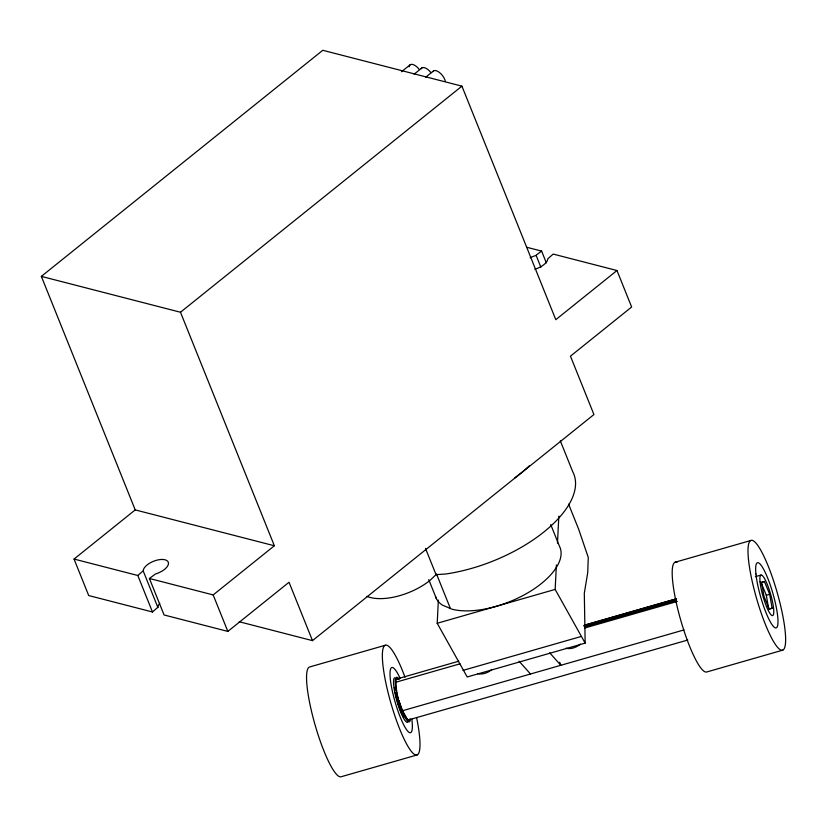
<?xml version="1.0" encoding="UTF-8"?>
<svg xmlns="http://www.w3.org/2000/svg" width="827" height="827" viewBox="0 0 827 827"><rect width="100%" height="100%" fill="white"/><g stroke="black" fill="none" stroke-linecap="round" stroke-linejoin="round"><path stroke-width="1.24" d="M568.583 504.139L578.631 529.135L588.276 557.481L587.728 572.584L584.307 593.207L585.154 643.117L467.203 676.972L437.204 623.279L438.362 600.113M585.154 643.117L555.155 589.413L556.385 564.965M557.481 543.091L558.835 516.069M687.775 640.036L407.752 720.121C400.041 708.584 395.482 693.905 396.143 679.939L396.939 678.957L458.665 661.238M560.334 440.884L572.78 471.855A107.096 50.602 -21.9 0 1 445.619 574.021L436.046 574.641L429.978 580.42A44.627 21.088 -21.9 0 1 366.888 596.339M41.35 276.383L180.482 312.244L274.357 545.768L135.225 509.897L41.35 276.383L322.788 50.292L461.921 86.153L555.796 319.677L616.973 270.522L631.642 307.013L570.465 356.168L593.931 414.544L312.492 640.636L239.199 621.739M401.488 71.742L410.306 64.661M414.151 74.161L421.977 67.866M425.75 77.149L433.575 70.853M180.482 312.244L461.921 86.153M159.735 603.39A13.387 6.327 -21.9 0 0 157.874 607.266L152.478 611.98L88.706 595.543L74.048 559.052L135.225 509.897M74.048 559.052L137.809 575.489L143.205 570.785A13.387 6.327 -21.9 0 1 156.189 560.355A13.387 6.327 -21.9 0 1 168.481 563.528A13.387 6.327 -21.9 0 1 155.507 573.948L149.408 578.476L164.077 614.968L227.838 631.404L289.026 582.26L312.492 640.636M530.138 257.797A13.387 6.327 -21.9 0 1 535.514 255.626L541.613 251.098L546.347 262.872M149.408 578.476L213.17 594.923L274.357 545.768M764.396 581.464L761.543 582.446L763.983 596.308L769.265 609.179L772.118 608.196L769.689 594.334L764.396 581.464L761.026 582.435L766.319 595.306L768.531 607.897M437.204 623.279L555.155 589.413M385.258 645.267L309.422 667.038A57.115 10.72 74 0 0 315.325 725.775A57.115 10.72 74 0 0 341.293 776.708L417.128 754.948M675.07 562.246L750.895 540.476M584.658 625.067L676 598.851M583.976 625.46L676.558 598.882M755.361 576.677L760.974 575.065M583.852 626.049L676.434 599.472M584.854 626.69L676.197 600.464M395.792 682.244L459.988 663.823M584.741 628.003L677.323 601.425M462.965 670.408L580.916 636.552M766.319 595.306L769.689 594.334M398.965 700.614L402.439 710.765L683.97 629.936M768.748 609.158L772.118 608.196M782.766 650.156L706.94 671.927A57.115 10.72 74 0 1 679.618 616.198A57.115 10.72 74 0 1 677.055 562.401M409.644 719.159L408.745 720.141M526.613 247.232L541.613 251.098M616.973 270.522L553.211 254.085L547.815 258.789A13.387 6.327 -21.9 0 1 534.831 269.22M396.939 678.957L397.952 679.494M407.546 719.707L402.439 710.765M549.697 652.813L560.83 665.29L559.652 662.282M519.077 661.197L530.5 673.995M536.154 255.481L540.889 267.255M550.741 524.587L559.362 546.027A66.935 31.633 -21.9 0 1 528.008 592.721A66.935 31.633 -21.9 0 1 451.997 609.21L442.311 605.054A66.935 31.633 -21.9 0 1 435.478 596.505M436.511 573.979L450.395 608.527M425.502 548.425L436.046 574.641M428.748 579.613L436.408 598.676M213.17 594.923L227.838 631.404M143.278 571.106L157.936 607.587M137.809 575.489L152.478 611.98M399.307 707.364L400.754 711.251A21.419 4.021 74 0 0 402.139 714.414M397.611 702.154L398.945 706.392M395.885 695.734L397.28 701.1M395.265 692.685L395.678 694.711M394.396 687.33L394.851 690.659M529.497 465.673A107.096 50.602 -21.9 0 1 514.849 477.861M409.21 66.739A8.921 4.249 51.2 0 1 419.32 69.509M421.222 68.693A8.921 4.249 51.2 0 1 431.001 72.714M432.821 71.68A8.921 4.249 51.2 0 1 439.416 72.456A8.921 4.249 51.2 0 1 445.339 81.387M580.327 644.109A10.71 6.027 -23.5 0 1 566.03 648.172M410.43 719.045A23.177 4.352 74 0 1 398.5 700.159A23.177 4.352 74 0 1 399.276 679.484M407.628 722.281A23.177 4.352 74 0 1 397.084 701.616A23.177 4.352 74 0 1 394.696 677.778M411.836 719.263A33.917 6.368 74 0 1 403.824 725.072A33.917 6.368 74 0 1 390.158 677.323A33.917 6.368 74 0 1 400.154 678.44M491.951 669.425A10.71 6.027 -23.5 0 1 477.655 673.591M403.772 717.505A21.419 4.021 74 0 1 402.594 715.345M416.684 718.105A57.115 10.72 74 0 1 407.37 745.375A57.115 10.72 74 0 1 382.394 657.972A57.115 10.72 74 0 1 405.023 677.292M760.044 581.908A21.088 3.959 74 0 0 771.519 615.226A21.088 3.959 74 0 0 768.934 588.824A21.088 3.959 74 0 0 760.044 581.908M748.466 559.3A57.115 10.72 74 0 0 779.634 649.298A57.115 10.72 74 0 0 772.397 577.349A57.115 10.72 74 0 0 748.466 559.3M755.93 573.938A33.917 6.368 74 0 0 774.434 627.373A33.917 6.368 74 0 0 770.133 584.648A33.917 6.368 74 0 0 755.93 573.938"/></g></svg>
